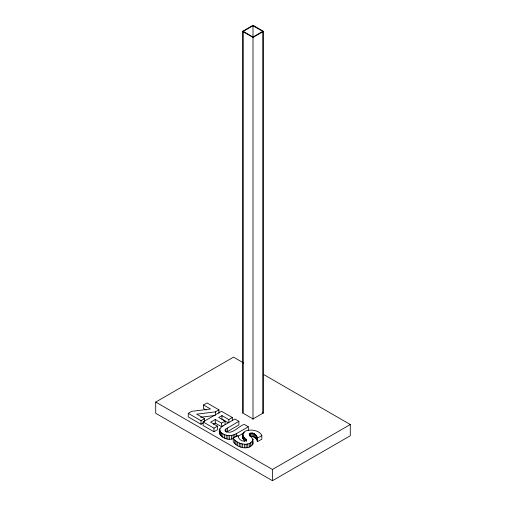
<?xml version="1.0" encoding="UTF-8"?>
<svg xmlns="http://www.w3.org/2000/svg" width="506" height="506" viewBox="0 0 506 506"><rect width="100%" height="100%" fill="white"/><g stroke="black" fill="none" stroke-linecap="round" stroke-linejoin="round"><path stroke-width="0.76" d="M248.313 430.334L248.313 426.773L236.58 433.547L233.152 435.033L233.234 441.605C236.504 447.924 250.71 451.15 252.981 442.87M252.981 439.303C250.71 447.589 236.504 444.357 233.234 438.044L237.605 435.521L237.972 435.729C238.124 439.366 243.177 442.807 246.308 440.391L246.447 439.897C234.183 429.044 258.256 426.596 261.804 435.603L261.804 439.17L257.605 441.593L257.25 441.384C258.927 436.823 253.81 430.827 249.344 433.743L249.433 434.812L252.981 439.303L252.962 444.066M226.41 432.225L238.889 424.901L238.889 421.334L225.904 429.012L225.195 429.967L225.322 430.853C231.628 435.913 238.573 425.818 244.278 424.439L248.313 426.773M244.657 437.595L244.657 441.162L242.741 438.405L242.81 437.127M233.152 438.594C225.208 442.187 212.849 432.067 223.114 425.78M219.617 433.376L219.857 432.358M242.494 413.301L242.494 31.366L253 25.3L263.506 31.366L263.518 413.294L262.209 412.535M243.272 31.366L253 25.749L262.728 31.366L262.728 413.301L253 418.917L243.272 413.301L243.272 31.366L253 36.982L262.728 31.366M263.506 31.366L253 37.431L242.494 31.366M263.582 374.478L350.285 424.534L350.285 435.767L272.456 480.7L155.715 413.301L155.715 402.068L233.544 357.135L243.784 363.049M203.342 422.902L201.002 424.256L188.257 416.9L188.257 413.332L191.704 411.34L210.534 409.012L203.526 404.964L203.526 408.532L206.075 409.999M203.526 404.964L207.036 402.94L218.959 409.828L218.959 413.389M204.513 421.517L204.513 418.664L196.701 414.155L215.455 411.852L218.959 409.828M188.257 413.332L201.002 420.688L204.513 418.664M225.081 424.698L225.081 421.131L221.577 423.155L215.259 419.512L210.616 422.194L217.472 426.147L217.472 429.714L213.962 431.738L203.096 425.464L203.096 421.896L221.483 411.283L232.349 417.558L232.349 420.41M232.349 417.558L228.845 419.582L221.989 415.628L218.769 417.488L225.081 421.131M213.273 424.224L215.259 423.079L221.577 426.722L234.854 419.006L238.889 421.334M203.096 421.896L213.962 428.171L217.472 426.147M237.883 436.355L244.398 432.592M257.067 436.779L257.605 438.025L261.804 435.603M155.715 402.068L272.456 469.467L350.285 424.534M219.617 429.809C221.192 435.021 228.434 436.406 233.152 435.033M200.604 417.241L214.67 415.515M257.067 440.346C256.169 437.937 253.544 436.393 251.008 436.539L251.008 432.972M228.219 422.788L221.989 419.189L221.989 415.628M272.456 469.467L272.456 480.7M257.605 438.025L257.605 441.593M257.25 437.823L257.25 441.384M256.548 435.704L256.548 439.271M255.694 434.686L255.694 438.253M254.505 433.825L254.505 437.393M253.468 433.326L253.468 436.893M253 25.749L253 36.799M253 36.982L253 419.55M252.69 441.074L252.69 444.635M252.247 433.01L252.247 436.577M252.222 441.637L252.222 445.204M250.698 442.75L250.698 446.317M250.388 433.092L250.388 436.653M249.863 433.313L249.863 436.166M249.344 433.743L249.344 435.166M249.275 443.433L249.275 447M247.757 443.907L247.757 447.468M246.447 439.897L246.447 441.321M246.302 439.379L246.302 440.808M246.131 444.167L246.131 447.728M245.941 438.879L245.941 441.017M244.411 444.211L244.411 447.772M243.462 436.273L243.462 439.84M242.81 433.56L242.741 438.405M242.678 434.18L242.678 437.747M242.652 444.04L242.652 447.601M240.945 443.654L240.945 447.215M239.275 443.054L239.275 446.615M237.656 442.231L237.656 445.799M236.58 433.547L236.58 436.4M236.024 441.175L236.024 444.736M234.873 434.407L234.873 437.26M234.816 440.125L234.816 443.692M231.419 435.419L231.419 438.987M229.661 435.577L229.661 439.138M228.845 419.582L228.845 422.434M227.915 435.483L227.915 439.05M227.422 427.956L227.422 431.523M226.188 435.147L226.188 438.715M225.904 429.012L225.904 431.865M225.195 429.967L225.195 431.39M224.487 434.559L224.487 438.12M222.811 433.718L222.811 437.285M221.577 423.155L221.577 426.722M221.394 432.775L221.394 436.343M220.395 431.808L220.395 435.375M219.857 428.797L219.8 434.388M215.455 411.852L215.455 415.413M215.259 419.512L215.259 423.079M213.962 428.171L213.962 431.738M201.002 420.688L201.002 424.256"/></g></svg>
